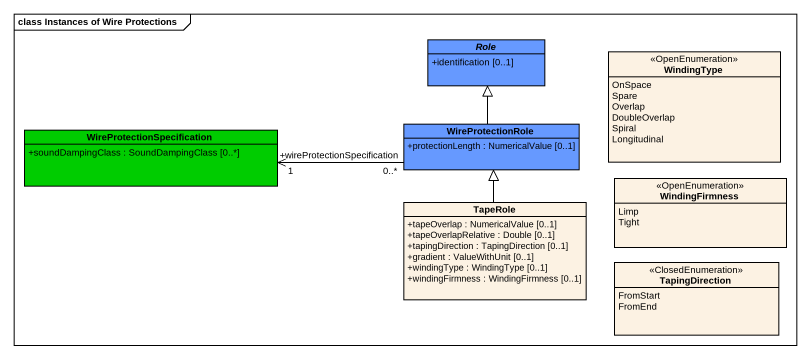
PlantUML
@startuml
mainframe class Instances of Wire Protections
hide circle
hide empty members
skinparam classAttributeIconSize 0
abstract class Role #6699FF {
  +identification [0..1]
}
enum WindingType <<OpenEnumeration>> {
  OnSpace
  Spare
  Overlap
  DoubleOverlap
  Spiral
  Longitudinal
}
class WireProtectionSpecification #00CC00 {
  +soundDampingClass : SoundDampingClass [0..*]
}
class WireProtectionRole #6699FF {
  +protectionLength : NumericalValue [0..1]
}
enum WindingFirmness <<OpenEnumeration>> {
  Limp
  Tight
}
class TapeRole {
  +tapeOverlap : NumericalValue [0..1]
  +tapeOverlapRelative : Double [0..1]
  +tapingDirection : TapingDirection [0..1]
  +gradient : ValueWithUnit [0..1]
  +windingType : WindingType [0..1]
  +windingFirmness : WindingFirmness [0..1]
}
enum TapingDirection <<ClosedEnumeration>> {
  FromStart
  FromEnd
}
WireProtectionRole -up-|> Role
WireProtectionRole "0..*" -left-> "+wireProtectionSpecification\n1" WireProtectionSpecification
TapeRole -up-|> WireProtectionRole
@enduml
